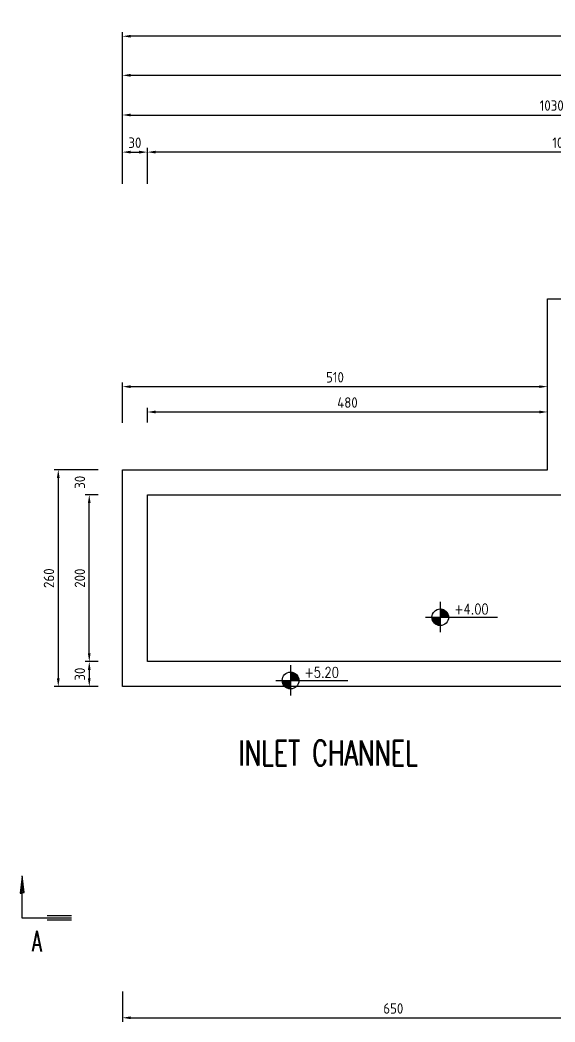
# Model space of a CAD drawing. Header units: inches. Extents: x 113285 to 117969, y -9404 to -6149.
# Drawn here: x 113285 to 113927, y -7449 to -6247 of the extents above; entities that cross this region are included whole.
import ezdxf
from ezdxf.enums import TextEntityAlignment as Align

# ---------------------------------------------------------------- set-up
doc = ezdxf.new("R2010")
doc.units = ezdxf.units.IN
doc.header["$MEASUREMENT"] = 0
for name, color, linetype in [('2', 2, 'Continuous'), ('3', 3, 'Continuous'), ('4', 4, 'Continuous'), ('KOT', 2, 'Continuous'), ('OLCU', 2, 'Continuous'), ('YAZI', 7, 'Continuous'), ('YAZI02', 2, 'Continuous'), ('YAZI03', 3, 'Continuous')]:
    doc.layers.add(name, color=color, linetype=linetype)
doc.styles.add('A6', font='romanstw.shx', dxfattribs={"width": 0.6})
doc.styles.add('PASSDIN', font='isocp.shx')
doc.styles.add('TROMANS', font='romanstw.shx')
doc.dimstyles.get("Standard").update_dxf_attribs({"dimscale": 5, "dimtxt": 2.5, "dimasz": 2, "dimexe": 1, "dimexo": 1, "dimgap": 1, "dimtad": 1, "dimdec": 8, "dimzin": 12, "dimdsep": 46, "dimtxsty": 'PASSDIN', "dimcen": 2, "dimadec": 1, "dimazin": 3, "dimtfac": 1, "dimtdec": 8, "dimtix": 1, "dimtofl": 0, "dimtmove": 0, "dimatfit": 3, "dimfxl": 0, "dimtolj": 1, "dimtzin": 0, "dimarcsym": 0})

# ---------------------------------------------------------------- blocks, each defined once
blk = doc.blocks.new('*D87')
at = {"layer": 'Defpoints', "color": 0}
for p in [(113407.7, -7407), (114057.7, -7407), (114057.7, -7443.5)]:
    blk.add_point(p, dxfattribs=at)
at = {"layer": 'OLCU', "color": 0, "lineweight": -2}
for p, q in [((113407.7, -7412), (113407.7, -7448.5)), ((114057.7, -7412), (114057.7, -7448.5)), ((113417.7, -7443.5), (114047.7, -7443.5))]:
    blk.add_line(p, q, dxfattribs=at)
at = {"layer": 'OLCU', "color": 0}
for points in [[(113417.7, -7441.8), (113417.7, -7445.2), (113407.7, -7443.5)], [(114047.7, -7441.8), (114047.7, -7445.2), (114057.7, -7443.5)]]:
    blk.add_solid(points, dxfattribs=at)
at = {"layer": 'OLCU', "color": 0, "insert": (113732.7, -7432.3), "char_height": 12.5, "attachment_point": 5, "style": 'PASSDIN'}
blk.add_mtext('\\A1;650', dxfattribs=at)
blk = doc.blocks.new('*D71')
at = {"layer": 'Defpoints', "color": 0}
for p in [(113437.7, -6405.5), (113437.7, -6448.5), (114437.7, -6457.5)]:
    blk.add_point(p, dxfattribs=at)
at = {"layer": 'OLCU', "color": 0, "lineweight": -2}
for p, q in [((113437.7, -6443.5), (113437.7, -6400.5)), ((114437.7, -6452.5), (114437.7, -6400.5)), ((114427.7, -6405.5), (113447.7, -6405.5))]:
    blk.add_line(p, q, dxfattribs=at)
at = {"layer": 'OLCU', "color": 0}
for points in [[(113447.7, -6403.8), (113447.7, -6407.2), (113437.7, -6405.5)], [(114427.7, -6403.8), (114427.7, -6407.2), (114437.7, -6405.5)]]:
    blk.add_solid(points, dxfattribs=at)
at = {"layer": 'OLCU', "color": 0, "insert": (113937.7, -6394.2), "char_height": 12.5, "attachment_point": 5, "style": 'PASSDIN'}
blk.add_mtext('\\A1;1000', dxfattribs=at)
blk = doc.blocks.new('*D51')
at = {"layer": 'Defpoints', "color": 0}
for p in [(114637.7, -6313.4), (113407.7, -6448.5), (114637.7, -6448.5)]:
    blk.add_point(p, dxfattribs=at)
at = {"layer": 'OLCU', "color": 0, "lineweight": -2}
for p, q in [((113407.7, -6443.5), (113407.7, -6308.4)), ((113417.7, -6313.4), (114627.7, -6313.4)), ((114637.7, -6443.5), (114637.7, -6308.4))]:
    blk.add_line(p, q, dxfattribs=at)
at = {"layer": 'OLCU', "color": 0}
for points in [[(113417.7, -6311.7), (113417.7, -6315.1), (113407.7, -6313.4)], [(114627.7, -6311.7), (114627.7, -6315.1), (114637.7, -6313.4)]]:
    blk.add_solid(points, dxfattribs=at)
at = {"layer": 'OLCU', "color": 0, "insert": (114022.7, -6302.1), "char_height": 12.5, "attachment_point": 5, "style": 'PASSDIN'}
blk.add_mtext('\\A1;1230', dxfattribs=at)
blk = doc.blocks.new('*D50')
at = {"layer": 'Defpoints', "color": 0}
for p in [(113407.7, -6266.6), (113407.7, -6448.5), (116737.7, -6448.5)]:
    blk.add_point(p, dxfattribs=at)
at = {"layer": 'OLCU', "color": 0, "lineweight": -2}
for p, q in [((113407.7, -6443.5), (113407.7, -6261.6)), ((116727.7, -6266.6), (113417.7, -6266.6)), ((116737.7, -6443.5), (116737.7, -6261.6))]:
    blk.add_line(p, q, dxfattribs=at)
at = {"layer": 'OLCU', "color": 0}
for points in [[(113417.7, -6264.9), (113417.7, -6268.2), (113407.7, -6266.6)], [(116727.7, -6264.9), (116727.7, -6268.2), (116737.7, -6266.6)]]:
    blk.add_solid(points, dxfattribs=at)
at = {"layer": 'OLCU', "color": 0, "insert": (115072.7, -6255.3), "char_height": 12.5, "attachment_point": 5, "style": 'PASSDIN'}
blk.add_mtext('\\A1;3330', dxfattribs=at)
blk = doc.blocks.new('*D59')
at = {"layer": 'Defpoints', "color": 0}
for p in [(113437.7, -6405.5), (113407.7, -6448.5), (113437.7, -6448.5)]:
    blk.add_point(p, dxfattribs=at)
at = {"layer": 'OLCU', "color": 0, "lineweight": -2}
for p, q in [((113407.7, -6443.5), (113407.7, -6400.5)), ((113437.7, -6443.5), (113437.7, -6400.5)), ((113417.7, -6405.5), (113427.7, -6405.5))]:
    blk.add_line(p, q, dxfattribs=at)
at = {"layer": 'OLCU', "color": 0}
for points in [[(113417.7, -6403.8), (113417.7, -6407.2), (113407.7, -6405.5)], [(113427.7, -6403.8), (113427.7, -6407.2), (113437.7, -6405.5)]]:
    blk.add_solid(points, dxfattribs=at)
at = {"layer": 'OLCU', "color": 0, "insert": (113422.7, -6394.2), "char_height": 12.5, "attachment_point": 5, "style": 'PASSDIN'}
blk.add_mtext('\\A1;30', dxfattribs=at)
blk = doc.blocks.new('*D58')
at = {"layer": 'Defpoints', "color": 0}
for p in [(113917.7, -6717.1), (113437.7, -6734.7), (113917.7, -6735.4)]:
    blk.add_point(p, dxfattribs=at)
at = {"layer": 'OLCU', "color": 0, "lineweight": -2}
for p, q in [((113437.7, -6729.7), (113437.7, -6712.1)), ((113917.7, -6730.4), (113917.7, -6712.1)), ((113447.7, -6717.1), (113907.7, -6717.1))]:
    blk.add_line(p, q, dxfattribs=at)
at = {"layer": 'OLCU', "color": 0}
for points in [[(113447.7, -6715.4), (113447.7, -6718.8), (113437.7, -6717.1)], [(113907.7, -6715.4), (113907.7, -6718.8), (113917.7, -6717.1)]]:
    blk.add_solid(points, dxfattribs=at)
at = {"layer": 'OLCU', "color": 0, "insert": (113677.7, -6705.8), "char_height": 12.5, "attachment_point": 5, "style": 'PASSDIN'}
blk.add_mtext('\\A1;480', dxfattribs=at)
blk = doc.blocks.new('*D84')
at = {"layer": 'Defpoints', "color": 0}
for p in [(113917.7, -6686.7), (113407.7, -6735), (113917.7, -6741.4)]:
    blk.add_point(p, dxfattribs=at)
at = {"layer": 'OLCU', "color": 0, "lineweight": -2}
for p, q in [((113407.7, -6730), (113407.7, -6681.7)), ((113417.7, -6686.7), (113907.7, -6686.7)), ((113917.7, -6736.4), (113917.7, -6681.7))]:
    blk.add_line(p, q, dxfattribs=at)
at = {"layer": 'OLCU', "color": 0}
for points in [[(113417.7, -6685.1), (113417.7, -6688.4), (113407.7, -6686.7)], [(113907.7, -6685.1), (113907.7, -6688.4), (113917.7, -6686.7)]]:
    blk.add_solid(points, dxfattribs=at)
at = {"layer": 'OLCU', "color": 0, "insert": (113662.7, -6675.5), "char_height": 12.5, "attachment_point": 5, "style": 'PASSDIN'}
blk.add_mtext('\\A1;510', dxfattribs=at)
blk = doc.blocks.new('*D56')
at = {"layer": 'Defpoints', "color": 0}
for p in [(113383.7, -7016.4), (113368, -7046.4), (113383.7, -7046.4)]:
    blk.add_point(p, dxfattribs=at)
at = {"layer": 'OLCU', "color": 0, "lineweight": -2}
for p, q in [((113378.7, -7016.4), (113363, -7016.4)), ((113368, -7026.4), (113368, -7036.4)), ((113378.7, -7046.4), (113363, -7046.4))]:
    blk.add_line(p, q, dxfattribs=at)
at = {"layer": 'OLCU', "color": 0}
for points in [[(113366.3, -7026.4), (113369.6, -7026.4), (113368, -7016.4)], [(113366.3, -7036.4), (113369.6, -7036.4), (113368, -7046.4)]]:
    blk.add_solid(points, dxfattribs=at)
at = {"layer": 'OLCU', "color": 0, "insert": (113356.7, -7031.4), "char_height": 12.5, "attachment_point": 5, "rotation": 90, "style": 'PASSDIN'}
blk.add_mtext('\\A1;30', dxfattribs=at)
blk = doc.blocks.new('*D55')
at = {"layer": 'Defpoints', "color": 0}
for p in [(113368, -6786.4), (113383.7, -6786.4), (113383.7, -6816.4)]:
    blk.add_point(p, dxfattribs=at)
at = {"layer": 'OLCU', "color": 0, "lineweight": -2}
for p, q in [((113378.7, -6786.4), (113363, -6786.4)), ((113378.7, -6816.4), (113363, -6816.4))]:
    blk.add_line(p, q, dxfattribs=at)
at = {"layer": 'OLCU', "color": 0, "insert": (113356.7, -6801.4), "char_height": 12.5, "attachment_point": 5, "rotation": 90, "style": 'PASSDIN'}
blk.add_mtext('\\A1;30', dxfattribs=at)
blk = doc.blocks.new('*D83')
at = {"layer": 'Defpoints', "color": 0}
for p in [(113383.7, -6786.4), (113330.8, -7046.4), (113383.7, -7046.4)]:
    blk.add_point(p, dxfattribs=at)
at = {"layer": 'OLCU', "color": 0, "lineweight": -2}
for p, q in [((113378.7, -6786.4), (113325.8, -6786.4)), ((113330.8, -6796.4), (113330.8, -7036.4)), ((113378.7, -7046.4), (113325.8, -7046.4))]:
    blk.add_line(p, q, dxfattribs=at)
at = {"layer": 'OLCU', "color": 0}
for points in [[(113329.1, -6796.4), (113332.5, -6796.4), (113330.8, -6786.4)], [(113329.1, -7036.4), (113332.5, -7036.4), (113330.8, -7046.4)]]:
    blk.add_solid(points, dxfattribs=at)
at = {"layer": 'OLCU', "color": 0, "insert": (113319.6, -6916.4), "char_height": 12.5, "attachment_point": 5, "rotation": 90, "style": 'PASSDIN'}
blk.add_mtext('\\A1;260', dxfattribs=at)
blk = doc.blocks.new('*D82')
at = {"layer": 'Defpoints', "color": 0}
for p in [(113368, -6816.4), (113383.7, -6816.4), (113383.3, -7016.4)]:
    blk.add_point(p, dxfattribs=at)
at = {"layer": 'OLCU', "color": 0, "lineweight": -2}
for p, q in [((113378.7, -6816.4), (113363, -6816.4)), ((113368, -7006.4), (113368, -6826.4)), ((113378.3, -7016.4), (113363, -7016.4))]:
    blk.add_line(p, q, dxfattribs=at)
at = {"layer": 'OLCU', "color": 0}
for points in [[(113366.3, -6826.4), (113369.6, -6826.4), (113368, -6816.4)], [(113366.3, -7006.4), (113369.6, -7006.4), (113368, -7016.4)]]:
    blk.add_solid(points, dxfattribs=at)
at = {"layer": 'OLCU', "color": 0, "insert": (113356.7, -6916.4), "char_height": 12.5, "attachment_point": 5, "rotation": 90, "style": 'PASSDIN'}
blk.add_mtext('\\A1;200', dxfattribs=at)
blk = doc.blocks.new('*D54')
at = {"layer": 'Defpoints', "color": 0}
for p in [(114437.7, -6361), (113407.7, -6448.5), (114437.7, -6448.5)]:
    blk.add_point(p, dxfattribs=at)
at = {"layer": 'OLCU', "color": 0, "lineweight": -2}
for p, q in [((113407.7, -6443.5), (113407.7, -6356)), ((113417.7, -6361), (114427.7, -6361)), ((114437.7, -6443.5), (114437.7, -6356))]:
    blk.add_line(p, q, dxfattribs=at)
at = {"layer": 'OLCU', "color": 0}
for points in [[(113417.7, -6359.3), (113417.7, -6362.7), (113407.7, -6361)], [(114427.7, -6359.3), (114427.7, -6362.7), (114437.7, -6361)]]:
    blk.add_solid(points, dxfattribs=at)
at = {"layer": 'OLCU', "color": 0, "insert": (113922.7, -6349.7), "char_height": 12.5, "attachment_point": 5, "style": 'PASSDIN'}
blk.add_mtext('\\A1;1030', dxfattribs=at)
blk = doc.blocks.new('KOT')
at = {"layer": '2', "linetype": 'Continuous'}
h = blk.add_hatch(dxfattribs=at)
h.set_pattern_fill('ANSI37', color=256, style=0)
h.set_pattern_definition([(45, (-80.45809, -549.2205), (-0.088388348, 0.088388348), []), (135, (-80.45809, -549.2205), (-0.088388348, -0.088388348), [])])
h.paths.add_polyline_path([(1.96, 0, 0.414214), (-0.04, 2), (-0.04, 0)])
h.paths.add_polyline_path([(-0.04, 0), (-2.04, 0, 0.414214), (-0.04, -2)])
for p, q in [((-0.04, 3.71), (-0.04, -3.57)), ((-3.58, 0), (13.68, 0))]:
    blk.add_line(p, q, dxfattribs=at)
at = {"layer": '3', "linetype": 'Continuous'}
blk.add_circle((-0.04, 0), 2, dxfattribs=at)
at = {"layer": 'YAZI02', "linetype": 'Continuous', "style": 'TROMANS', "width": 0.8}
blk.add_attdef('+0.75', (3.32, 0.71), '', height=2.5, dxfattribs=at)

msp = doc.modelspace()

# ---------------------------------------------------------------- linework, layer by layer
at = {"layer": '4', "color": 0, "linetype": 'Continuous'}
for p, q in [((113917.69903403, -6786.40674207), (113917.69903403, -6581.40674207)), ((113917.69903403, -6581.40674207), (114072.700762, -6581.40674207)), ((113407.69903403, -6786.40674207), (113917.69903403, -6786.40674207)), ((113407.69903403, -7046.40674207), (113407.69903403, -6786.40674207)), ((113437.69903403, -6816.40674207), (113947.69903403, -6816.40674207)), ((113437.69903403, -7016.40674207), (113437.69903403, -6816.40674207)), ((114437.69903403, -7016.40674207), (113437.69903403, -7016.40674207)), ((114437.69903403, -7046.40674207), (113407.69903403, -7046.40674207))]:
    msp.add_line(p, q, dxfattribs=at)
at = {"layer": 'YAZI', "color": 0}
for p, q in [((113287.41957372, -7273.90674207), (113284.91957372, -7293.90674207)), ((113287.41957372, -7280.15674207), (113286.16957372, -7292.65674207)), ((113289.91957372, -7293.40674207), (113287.41957372, -7273.40674207)), ((113288.66957372, -7292.65674207), (113287.41957372, -7280.15674207)), ((113287.41957372, -7291.40674207), (113287.41957372, -7286.40674207)), ((113284.91957372, -7293.90674207), (113287.41957372, -7293.90674207)), ((113286.16957372, -7292.65674207), (113288.66957372, -7292.65674207)), ((113287.41957372, -7293.40674207), (113289.91957372, -7293.40674207)), ((113287.41957372, -7323.90674207), (113287.41957372, -7293.90674207)), ((113317.41957372, -7323.90674207), (113287.41957372, -7323.90674207)), ((113346.48788071, -7321.40674207), (113317.41957372, -7321.40674207)), ((113346.48788071, -7323.90674207), (113317.41957372, -7323.90674207)), ((113346.48788071, -7326.40674207), (113317.41957372, -7326.40674207))]:
    msp.add_line(p, q, dxfattribs=at)

# ---------------------------------------------------------------- block references
at = {"layer": 'KOT', "color": 0, "linetype": 'Continuous', "xscale": 5, "yscale": 5, "zscale": 5}
for p, values in [((113789.21836851, -6963.26149518), {'+0.75': '+4.00'}), ((113609.64202753, -7039.07441576), {'+0.75': '+5.20'})]:
    msp.add_blockref('KOT', p, dxfattribs=at).add_auto_attribs(values)

# ---------------------------------------------------------------- texts
at = {"layer": 'YAZI', "color": 0, "style": 'A6', "width": 0.6}
msp.add_text('A', height=25, dxfattribs=at).set_placement((113304.9761285, -7364.16097534), align=Align.CENTER)
at = {"layer": 'YAZI03', "color": 0, "style": 'A6', "width": 0.7}
msp.add_text('INLET CHANNEL', height=30, dxfattribs=at).set_placement((113654.67282735, -7140.82667282), align=Align.CENTER)

# ---------------------------------------------------------------- dimensions: what is measured, and where the dimension line sits
at = {"layer": 'OLCU', "color": 0}
for base, p1, p2, picture, middle in [((113407.6990340332, -6266.5780338622), (116737.6990340334, -6448.5), (113407.6990340332, -6448.5), '*D50', (115072.6990340333, -6255.3280338622)), ((114637.6990340332, -6313.3861501947), (113407.6990340332, -6448.5), (114637.6990340332, -6448.5), '*D51', (114022.6990340332, -6302.1349198797)), ((114437.6990340332, -6360.9956510855), (113407.6990340332, -6448.5), (114437.6990340332, -6448.5), '*D54', (113922.6990340332, -6349.7456510855)), ((113437.6990340332, -6405.4909438472), (114437.6990340332, -6457.4869122045), (113437.6990340332, -6448.5), '*D71', (113937.6990340332, -6394.2409438472)), ((113917.6990340331, -6686.7406937235), (113407.6990340332, -6735.0468640843), (113917.6990340331, -6741.4067420742), '*D84', (113662.6990340331, -6675.4906937235)), ((113917.6990340331, -6717.0882320754), (113437.6990340332, -6734.7390176358), (113917.6990340331, -6735.4067420742), '*D58', (113677.6990340331, -6705.8382320754)), ((114057.6990340332, -7443.5091410976), (113407.6990340332, -7407), (114057.6990340332, -7407), '*D87', (113732.6990340332, -7432.2591410976))]:
    dim = msp.add_linear_dim(base=base, p1=p1, p2=p2, dimstyle='Standard', dxfattribs=at)
    dim.commit()
    dim.dimension.update_dxf_attribs({"geometry": picture, "text_midpoint": middle})
dim = msp.add_linear_dim(base=(113437.6990340332, -6405.4909438472), p1=(113407.6990340332, -6448.5), p2=(113437.6990340332, -6448.5), dimstyle='Standard', dxfattribs=at)
dim.commit()
dim.dimension.update_dxf_attribs({"geometry": '*D59', "text_midpoint": (113422.6990340332, -6405.4909438472), "dimtype": 160})
for base, p1, p2, picture, middle in [((113330.8059059652, -7046.4067420743), (113383.6990340332, -6786.4067420743), (113383.6990340332, -7046.4067420743), '*D83', (113319.5546756502, -6916.4067420742)), ((113367.9697136047, -6786.4067420743), (113383.6990340332, -6816.4067420743), (113383.6990340332, -6786.4067420743), '*D55', (113356.7197136047, -6801.4067420742)), ((113367.9697136047, -6816.4067420743), (113383.3343738189, -7016.4067420743), (113383.6990340332, -6816.4067420743), '*D82', (113356.7184832897, -6916.4067420742))]:
    dim = msp.add_linear_dim(base=base, p1=p1, p2=p2, angle=90, dimstyle='Standard', dxfattribs=at)
    dim.commit()
    dim.dimension.update_dxf_attribs({"geometry": picture, "text_midpoint": middle})
dim = msp.add_linear_dim(base=(113367.9697136047, -7046.4067420743), p1=(113383.6990340332, -7016.4067420743), p2=(113383.6990340332, -7046.4067420743), angle=90, dimstyle='Standard', dxfattribs=at)
dim.commit()
dim.dimension.update_dxf_attribs({"geometry": '*D56', "text_midpoint": (113367.9697136047, -7031.4067420742), "dimtype": 160})

doc.saveas('drawing.dxf')
